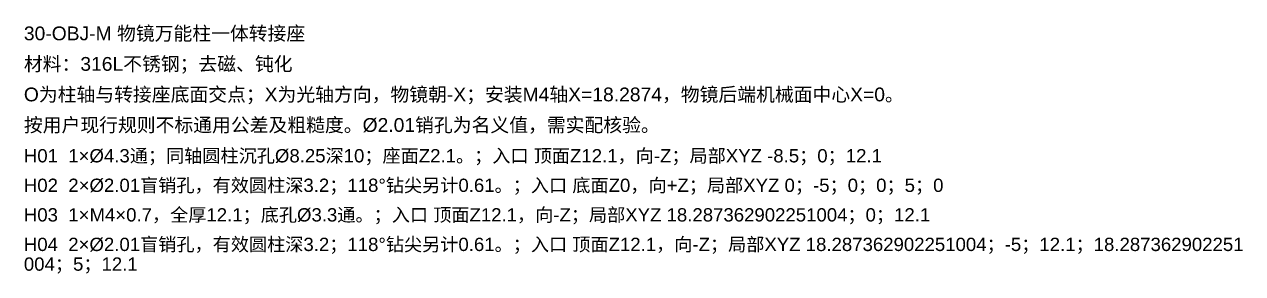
# Model space of a CAD drawing. Header units: millimetres. Extents: x 22 to 677, y 66 to 273.
# Drawn here: x 430.1 to 677.4, y 222.6 to 273.2 of the extents above; entities that cross this region are included whole.
import ezdxf

# ---------------------------------------------------------------- set-up
doc = ezdxf.new("R2010")
doc.units = ezdxf.units.MM
doc.layers.add('ANNOTATIONS', color=7, linetype='CONTINUOUS', lineweight=18)
doc.styles.add('CJK', font='Arial Unicode.ttf')

msp = doc.modelspace()

# ---------------------------------------------------------------- texts
at = {"layer": 'ANNOTATIONS', "style": 'CJK'}
for s, height, p in [('30-OBJ-M 物镜万能柱一体转接座', 2.8, (430, 270)), ('材料：316L不锈钢；去磁、钝化', 2.8, (430, 263.8)), ('O为柱轴与转接座底面交点；X为光轴方向，物镜朝-X；安装M4轴X=18.2874，物镜后端机械面中心X=0。', 2.8, (430, 257.6)), ('按用户现行规则不标通用公差及粗糙度。Ø2.01销孔为名义值，需实配核验。', 2.8, (430, 251.4)), ('H01  1×Ø4.3通；同轴圆柱沉孔Ø8.25深10；座面Z2.1。；入口 顶面Z12.1，向-Z；局部XYZ -8.5；0；12.1', 2.7, (430, 245.2)), ('H02  2×Ø2.01盲销孔，有效圆柱深3.2；118°钻尖另计0.61。；入口 底面Z0，向+Z；局部XYZ 0；-5；0；0；5；0', 2.7, (430, 239.2)), ('H03  1×M4×0.7，全厚12.1；底孔Ø3.3通。；入口 顶面Z12.1，向-Z；局部XYZ 18.287362902251004；0；12.1', 2.7, (430, 233.2)), ('H04  2×Ø2.01盲销孔，有效圆柱深3.2；118°钻尖另计0.61。；入口 顶面Z12.1，向-Z；局部XYZ 18.287362902251004；-5；12.1；18.287362902251', 2.7, (430, 227.2)), ('004；5；12.1', 2.7, (430, 223.2))]:
    msp.add_text(s, height=height, dxfattribs=at).set_placement(p)

doc.saveas('drawing.dxf')
